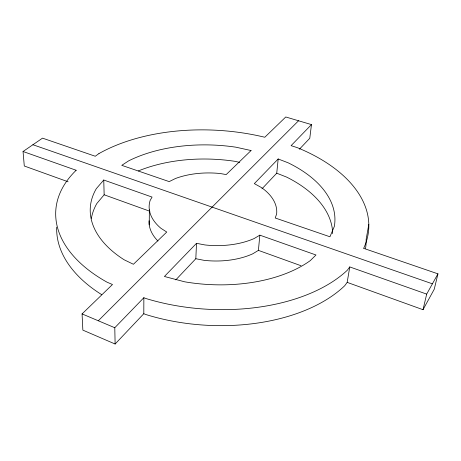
<?xml version="1.0" encoding="UTF-8"?>
<svg xmlns="http://www.w3.org/2000/svg" width="461" height="461" viewBox="0 0 461 461"><rect width="100%" height="100%" fill="white"/><g stroke="black" fill="none" stroke-linecap="round" stroke-linejoin="round"><path stroke-width="0.69" d="M76.163 170.265A156.654 89.567 3.2 0 0 107.073 282.207L112.484 284.512L82.075 313.912L82.853 330.122L115.123 344.021L143.803 313.699L143.861 297.702L145.446 298.371A156.734 89.613 3.2 0 0 347.323 270.238L349.772 266.931L426.684 294.106L437.95 273.846L363.568 248.318L363.838 247.949A156.734 89.613 3.2 0 0 297.241 147.629L291.081 145.653L311.463 124.603L285.762 116.979L264.798 137.251A156.642 89.555 3.2 0 0 98.954 153.582M149.243 224.922L149.352 209.841M175.808 279.873L195.821 258.719L196.513 243.327L204.868 244.935A63.877 36.217 3.2 0 0 254.132 238.544L259.843 235.156L315.981 254.991L310.311 260.598A122.493 69.767 3.2 0 1 184.671 281.809L164.41 276.479L196.513 243.327M195.821 258.719L204.073 260.338A63.145 36.661 3.2 0 0 252.761 253.804L258.408 250.375L259.843 235.156M261.94 188.837L276.733 173.203L278.185 158.97L288.131 162.802A122.493 69.767 3.2 0 1 334.323 226.466L329.938 236.775L275.217 217.995L276.623 214.031A63.877 36.217 3.2 0 0 261.468 187.581L254.328 183.616L278.185 158.97M311.463 124.603L309.775 138.277L299.402 149.237M143.803 313.699L145.365 314.373A154.908 90.673 3.2 0 0 344.742 285.711L347.173 282.368L349.772 266.931M368.806 224.386L366.149 239.334A154.908 90.673 3.2 0 1 365.55 248.456M347.173 282.368L423.014 309.7L426.684 294.106M437.95 273.846L434.245 289.231L423.014 309.7M103.754 180.015L96.343 188.63A122.493 69.767 3.2 0 0 124.153 259.785L133.419 264.274L166.755 232.039L160.952 228.316A63.877 36.217 3.2 0 1 150.159 200.408L152.067 197.083L103.754 180.015L104.151 194.784L96.833 203.52A121.07 70.602 3.2 0 0 91.376 218.428M115.123 344.021L114.783 327.736L143.861 297.702M98.302 320.77L298.544 120.77M98.936 153.576L95.277 156.25L42.527 138.144L23.05 151.502L24.289 166L68.107 181.79M239.691 162.393L234.926 161.321A121.07 70.602 3.2 0 0 138.375 170.922M32.91 144.737L432.401 283.82M23.05 151.502L76.174 170.27M104.151 194.784L149.906 211.271M258.408 250.375L300.987 265.72M276.733 173.203L286.563 177.07A121.07 70.602 3.2 0 1 332.675 233.641M82.075 313.912L114.783 327.736M157.962 241.051A63.145 36.661 3.2 0 1 149.053 220.784M101.645 294.625A154.827 90.621 3.2 0 1 56.697 227.164M251.055 150.54L226.19 174.581L220.404 173.549A63.877 36.217 3.2 0 0 175.508 178.488L169.187 181.611L121.767 165.338L128.7 160.831A122.493 69.767 3.2 0 1 235.923 147.197L251.055 150.54"/></g></svg>
